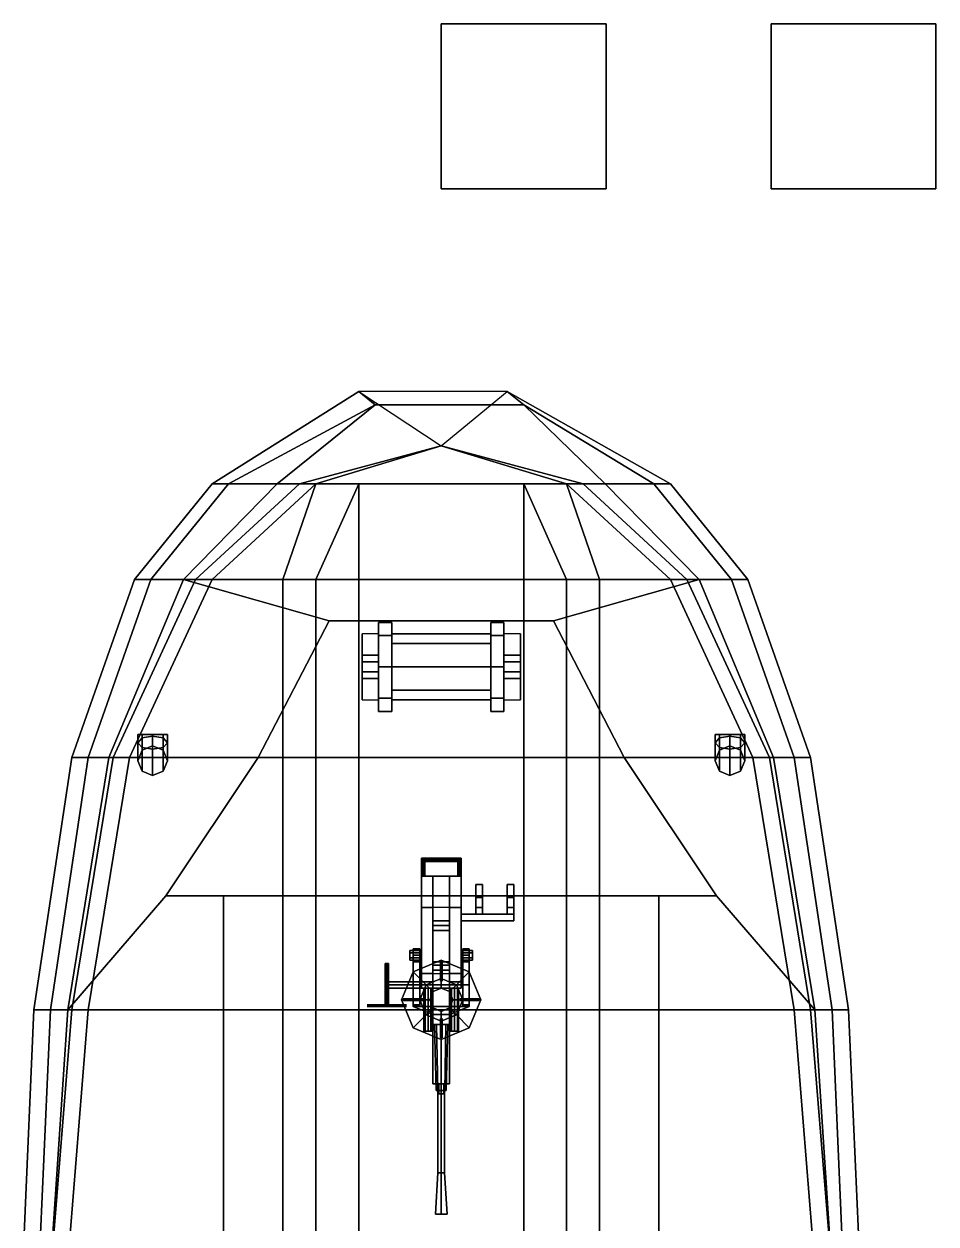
# Model space of a CAD drawing. Header units: millimetres. Extents: x -2.6 to 3, y -9.7 to 12.
# Drawn here: x -2.53 to 3, y 4.72 to 12 of the extents above; entities that cross this region are included whole.
import ezdxf

# ---------------------------------------------------------------- set-up
doc = ezdxf.new("R2010")
doc.units = ezdxf.units.MM
for name, color, linetype in [('barrel', 1, 'Continuous'), ('sides', 3, 'Continuous'), ('sleeve', 5, 'Continuous'), ('turret', 2, 'Continuous')]:
    doc.layers.add(name, color=color, linetype=linetype)

msp = doc.modelspace()

# ---------------------------------------------------------------- linework, layer by layer
for points in [[(1, 12, -1.86), (1, 12, -2.86), (0, 12, -2.86), (0, 12, -1.86)], [(1, 12, -2.86), (1, 11, -2.86), (0, 11, -2.86), (0, 12, -2.86)], [(0, 12, -2.86), (0, 11, -2.86), (0, 11, -1.86), (0, 12, -1.86)], [(0, 12, -1.86), (0, 11, -1.86), (1, 11, -1.86), (1, 12, -1.86)], [(1, 11, -1.86), (1, 11, -2.86), (1, 12, -2.86), (1, 12, -1.86)], [(3, 12, -2.86), (3, 11, -2.86), (2, 11, -2.86), (2, 12, -2.86)], [(2, 12, -2.86), (2, 11, -2.86), (3, 11, -2.86), (3, 12, -2.86)], [(0, 11, -1.86), (0, 11, -2.86), (1, 11, -2.86), (1, 11, -1.86)], [(0, 9.44, 0.67), (-0.76, 9.21), (-0.76, 9.21), (-0.86, 9.21, 0.66)], [(0, 9.44, 0.67), (0.76, 9.21), (-0.76, 9.21), (0, 9.44, 0.67)], [(0.76, 9.21), (0.76, 9.21), (0, 9.44, 0.67), (0.86, 9.21, 0.66)], [(-0.76, 9.21), (-1.39, 8.63), (-1.49, 8.63, 0.63), (-0.86, 9.21, 0.66)], [(-0.96, 8.63, -0.29), (-1.39, 8.63), (-0.76, 9.21)], [(-0.96, 8.63, -0.29), (-0.76, 9.21), (-0.5, 9.21), (-0.76, 8.63, -0.29)], [(-0.5, 9.21), (-0.5, 8.63), (-0.76, 8.63, -0.29), (-0.5, 9.21)], [(-0.5, 9.21), (0.5, 9.21), (0.5, 8.63), (-0.5, 8.63)], [(0.76, 8.63, -0.29), (0.5, 8.63), (0.5, 9.21)], [(0.76, 8.63, -0.29), (0.5, 9.21), (0.76, 9.21), (0.96, 8.63, -0.29)], [(1.49, 8.63, 0.63), (1.39, 8.63), (0.76, 9.21), (0.86, 9.21, 0.66)], [(0.76, 9.21), (1.39, 8.63), (0.96, 8.63, -0.29), (0.76, 9.21)], [(-1.49, 8.63, 0.63), (-1.39, 8.63), (-1.89, 7.55), (-1.99, 7.55, 0.59)], [(-1.89, 7.55), (-1.39, 8.63), (-0.96, 8.63, -0.29), (-0.96, 7.55, -0.59)], [(-0.96, 7.55, -0.59), (-0.96, 8.63, -0.29), (-0.76, 8.63, -0.29), (-0.76, 7.55, -0.59)], [(-0.76, 8.63, -0.29), (-0.5, 8.63), (-0.5, 7.55), (-0.76, 7.55, -0.59)], [(-0.5, 8.63), (0.5, 8.63), (0.5, 7.55), (-0.5, 7.55)], [(0.5, 7.55), (0.5, 8.63), (0.76, 8.63, -0.29), (0.76, 7.55, -0.59)], [(0.76, 7.55, -0.59), (0.76, 8.63, -0.29), (0.96, 8.63, -0.29), (0.96, 7.55, -0.59)], [(0.96, 8.63, -0.29), (1.39, 8.63), (1.89, 7.55), (0.96, 7.55, -0.59)], [(1.89, 7.55), (1.39, 8.63), (1.49, 8.63, 0.63), (1.99, 7.55, 0.59)], [(1.11, 7.55, 0.59), (0.68, 8.38, 0.62), (-0.68, 8.38, 0.62), (-1.11, 7.55, 0.59)], [(-0.38, 8.17, 1.54), (-0.38, 8.3, 0.6), (-0.48, 8.3, 0.6), (-0.48, 8.17, 1.54)], [(-0.48, 8.3, 0.6), (-0.48, 7.9, 0.6), (-0.48, 8.03, 1.54), (-0.48, 8.17, 1.54)], [(-0.3, 8.2909, 1.7309), (-0.3, 8.37, 1.54), (-0.38, 8.37, 1.54), (-0.38, 8.2909, 1.7309)], [(-0.3, 8.37, 1.54), (-0.3, 8.2909, 1.3491), (-0.38, 8.2909, 1.3491), (-0.38, 8.37, 1.54)], [(-0.38, 8.1, 1.81), (-0.38, 8.2909, 1.7309), (-0.38, 8.37, 1.54), (-0.38, 7.9091, 1.7309)], [(-0.38, 7.9091, 1.7309), (-0.38, 8.37, 1.54), (-0.38, 8.2909, 1.3491), (-0.38, 7.83, 1.54)], [(-0.38, 8.03, 1.54), (-0.38, 7.9, 0.6), (-0.38, 8.3, 0.6), (-0.38, 8.17, 1.54)], [(-0.3, 8.2414, 1.6814), (-0.3, 8.3, 1.54), (-0.3, 8.37, 1.54), (-0.3, 8.2909, 1.7309)], [(-0.3, 8.3, 1.54), (-0.3, 8.2414, 1.3986), (-0.3, 8.2909, 1.3491), (-0.3, 8.37, 1.54)], [(0.3, 8.2414, 1.6814), (0.3, 8.3, 1.54), (-0.3, 8.3, 1.54), (-0.3, 8.2414, 1.6814)], [(0.3, 8.3, 1.54), (0.3, 8.2414, 1.3986), (-0.3, 8.2414, 1.3986), (-0.3, 8.3, 1.54)], [(0.38, 8.2909, 1.7309), (0.38, 8.37, 1.54), (0.3, 8.37, 1.54), (0.3, 8.2909, 1.7309)], [(0.38, 8.37, 1.54), (0.38, 8.2909, 1.3491), (0.3, 8.2909, 1.3491), (0.3, 8.37, 1.54)], [(0.3, 8.2414, 1.3986), (0.3, 8.3, 1.54), (0.3, 8.37, 1.54), (0.3, 8.2909, 1.3491)], [(0.3, 8.3, 1.54), (0.3, 8.2414, 1.6814), (0.3, 8.2909, 1.7309), (0.3, 8.37, 1.54)], [(0.38, 7.9091, 1.3491), (0.38, 8.37, 1.54), (0.38, 8.2909, 1.7309), (0.38, 7.83, 1.54)], [(0.38, 8.1, 1.27), (0.38, 8.2909, 1.3491), (0.38, 8.37, 1.54), (0.38, 7.9091, 1.3491)], [(0.38, 8.3, 0.6), (0.38, 7.9, 0.6), (0.38, 8.03, 1.54), (0.38, 8.17, 1.54)], [(0.48, 8.17, 1.54), (0.48, 8.3, 0.6), (0.38, 8.3, 0.6), (0.38, 8.17, 1.54)], [(0.48, 8.03, 1.54), (0.48, 7.9, 0.6), (0.48, 8.3, 0.6), (0.48, 8.17, 1.54)], [(-0.3, 8.1, 1.81), (-0.3, 8.2909, 1.7309), (-0.38, 8.2909, 1.7309), (-0.38, 8.1, 1.81)], [(-0.3, 8.2909, 1.3491), (-0.3, 8.1, 1.27), (-0.38, 8.1, 1.27), (-0.38, 8.2909, 1.3491)], [(-0.38, 7.83, 1.54), (-0.38, 8.2909, 1.3491), (-0.38, 8.1, 1.27), (-0.38, 7.9091, 1.3491)], [(-0.3, 8.1, 1.74), (-0.3, 8.2414, 1.6814), (-0.3, 8.2909, 1.7309), (-0.3, 8.1, 1.81)], [(-0.3, 8.2414, 1.3986), (-0.3, 8.1, 1.34), (-0.3, 8.1, 1.27), (-0.3, 8.2909, 1.3491)], [(0.3, 8.1, 1.74), (0.3, 8.2414, 1.6814), (-0.3, 8.2414, 1.6814), (-0.3, 8.1, 1.74)], [(0.3, 8.2414, 1.3986), (0.3, 8.1, 1.34), (-0.3, 8.1, 1.34), (-0.3, 8.2414, 1.3986)], [(0.38, 8.1, 1.81), (0.38, 8.2909, 1.7309), (0.3, 8.2909, 1.7309), (0.3, 8.1, 1.81)], [(0.38, 8.2909, 1.3491), (0.38, 8.1, 1.27), (0.3, 8.1, 1.27), (0.3, 8.2909, 1.3491)], [(0.3, 8.1, 1.34), (0.3, 8.2414, 1.3986), (0.3, 8.2909, 1.3491), (0.3, 8.1, 1.27)], [(0.3, 8.2414, 1.6814), (0.3, 8.1, 1.74), (0.3, 8.1, 1.81), (0.3, 8.2909, 1.7309)], [(0.38, 7.83, 1.54), (0.38, 8.2909, 1.7309), (0.38, 8.1, 1.81), (0.38, 7.9091, 1.7309)], [(-0.48, 8.17, 1.54), (-0.48, 8.13, 1.64), (-0.38, 8.13, 1.64), (-0.38, 8.17, 1.54)], [(-0.48, 8.07, 1.64), (-0.48, 8.13, 1.64), (-0.48, 8.17, 1.54), (-0.48, 8.03, 1.54)], [(0.38, 8.17, 1.54), (0.38, 8.13, 1.64), (0.48, 8.13, 1.64), (0.48, 8.17, 1.54)], [(0.48, 8.17, 1.54), (0.48, 8.13, 1.64), (0.48, 8.07, 1.64), (0.48, 8.03, 1.54)], [(-0.38, 8.07, 1.64), (-0.38, 8.13, 1.64), (-0.48, 8.13, 1.64), (-0.48, 8.07, 1.64)], [(-0.3, 7.9091, 1.7309), (-0.3, 8.1, 1.81), (-0.38, 8.1, 1.81), (-0.38, 7.9091, 1.7309)], [(-0.3, 8.1, 1.27), (-0.3, 7.9091, 1.3491), (-0.38, 7.9091, 1.3491), (-0.38, 8.1, 1.27)], [(0.3, 7.9586, 1.6814), (0.3, 8.1, 1.74), (-0.3, 8.1, 1.74), (-0.3, 7.9586, 1.6814)], [(0.3, 8.1, 1.34), (0.3, 7.9586, 1.3986), (-0.3, 7.9586, 1.3986), (-0.3, 8.1, 1.34)], [(-0.3, 8.1, 1.34), (-0.3, 7.9586, 1.3986), (-0.3, 7.9091, 1.3491), (-0.3, 8.1, 1.27)], [(-0.3, 7.9586, 1.6814), (-0.3, 8.1, 1.74), (-0.3, 8.1, 1.81), (-0.3, 7.9091, 1.7309)], [(0.38, 7.9091, 1.7309), (0.38, 8.1, 1.81), (0.3, 8.1, 1.81), (0.3, 7.9091, 1.7309)], [(0.38, 8.1, 1.27), (0.38, 7.9091, 1.3491), (0.3, 7.9091, 1.3491), (0.3, 8.1, 1.27)], [(0.3, 7.9586, 1.3986), (0.3, 8.1, 1.34), (0.3, 8.1, 1.27), (0.3, 7.9091, 1.3491)], [(0.3, 8.1, 1.74), (0.3, 7.9586, 1.6814), (0.3, 7.9091, 1.7309), (0.3, 8.1, 1.81)], [(0.48, 8.07, 1.64), (0.48, 8.13, 1.64), (0.38, 8.13, 1.64), (0.38, 8.07, 1.64)], [(-0.38, 8.03, 1.54), (-0.38, 8.07, 1.64), (-0.48, 8.07, 1.64), (-0.48, 8.03, 1.54)], [(-0.48, 8.03, 1.54), (-0.48, 7.9, 0.6), (-0.38, 7.9, 0.6), (-0.38, 8.03, 1.54)], [(0.48, 8.03, 1.54), (0.48, 8.07, 1.64), (0.38, 8.07, 1.64), (0.38, 8.03, 1.54)], [(0.38, 8.03, 1.54), (0.38, 7.9, 0.6), (0.48, 7.9, 0.6), (0.48, 8.03, 1.54)], [(0.3, 7.9, 1.54), (0.3, 7.9586, 1.6814), (-0.3, 7.9586, 1.6814), (-0.3, 7.9, 1.54)], [(0.3, 7.9586, 1.3986), (0.3, 7.9, 1.54), (-0.3, 7.9, 1.54), (-0.3, 7.9586, 1.3986)], [(-0.3, 7.9586, 1.3986), (-0.3, 7.9, 1.54), (-0.3, 7.83, 1.54), (-0.3, 7.9091, 1.3491)], [(-0.3, 7.9, 1.54), (-0.3, 7.9586, 1.6814), (-0.3, 7.9091, 1.7309), (-0.3, 7.83, 1.54)], [(0.3, 7.9, 1.54), (0.3, 7.9586, 1.3986), (0.3, 7.9091, 1.3491), (0.3, 7.83, 1.54)], [(0.3, 7.9586, 1.6814), (0.3, 7.9, 1.54), (0.3, 7.83, 1.54), (0.3, 7.9091, 1.7309)], [(-0.3, 7.83, 1.54), (-0.3, 7.9091, 1.7309), (-0.38, 7.9091, 1.7309), (-0.38, 7.83, 1.54)], [(-0.3, 7.9091, 1.3491), (-0.3, 7.83, 1.54), (-0.38, 7.83, 1.54), (-0.38, 7.9091, 1.3491)], [(0.38, 7.83, 1.54), (0.38, 7.9091, 1.7309), (0.3, 7.9091, 1.7309), (0.3, 7.83, 1.54)], [(0.38, 7.9091, 1.3491), (0.38, 7.83, 1.54), (0.3, 7.83, 1.54), (0.3, 7.9091, 1.3491)], [(-1.8136, 7.67, 1.85), (-1.84, 7.64, 1.93), (-1.84, 7.69, 1.93), (-1.8136, 7.69, 1.85)], [(-1.84, 7.64, 1.93), (-1.8136, 7.61, 2), (-1.8136, 7.69, 2), (-1.84, 7.69, 1.93)], [(-1.84, 7.69, 1.93), (-1.6864, 7.69, 2), (-1.66, 7.69, 1.93), (-1.8136, 7.69, 1.85)], [(-1.8136, 7.69, 2), (-1.75, 7.69, 2.04), (-1.6864, 7.69, 2), (-1.84, 7.69, 1.93)], [(-1.8136, 7.5936, 1.78), (-1.84, 7.53, 1.84), (-1.84, 7.64, 1.93), (-1.8136, 7.67, 1.85)], [(-1.75, 7.68, 1.82), (-1.8136, 7.67, 1.85), (-1.8136, 7.69, 1.85), (-1.75, 7.69, 1.82)], [(-1.8136, 7.61, 2), (-1.75, 7.6, 2.04), (-1.75, 7.69, 2.04), (-1.8136, 7.69, 2)], [(-1.8136, 7.69, 1.85), (-1.66, 7.69, 1.93), (-1.6864, 7.69, 1.85), (-1.75, 7.69, 1.82)], [(-1.75, 7.62, 1.75), (-1.8136, 7.5936, 1.78), (-1.8136, 7.67, 1.85), (-1.75, 7.68, 1.82)], [(-1.6864, 7.67, 1.85), (-1.75, 7.68, 1.82), (-1.75, 7.69, 1.82), (-1.6864, 7.69, 1.85)], [(-1.75, 7.6, 2.04), (-1.6864, 7.61, 2), (-1.6864, 7.69, 2), (-1.75, 7.69, 2.04)], [(-1.6864, 7.5936, 1.78), (-1.75, 7.62, 1.75), (-1.75, 7.68, 1.82), (-1.6864, 7.67, 1.85)], [(-1.66, 7.64, 1.93), (-1.6864, 7.67, 1.85), (-1.6864, 7.69, 1.85), (-1.66, 7.69, 1.93)], [(-1.6864, 7.61, 2), (-1.66, 7.64, 1.93), (-1.66, 7.69, 1.93), (-1.6864, 7.69, 2)], [(-1.66, 7.53, 1.84), (-1.6864, 7.5936, 1.78), (-1.6864, 7.67, 1.85), (-1.66, 7.64, 1.93)], [(1.66, 7.64, 1.93), (1.6864, 7.61, 2), (1.6864, 7.69, 2), (1.66, 7.69, 1.93)], [(1.6864, 7.67, 1.85), (1.66, 7.64, 1.93), (1.66, 7.69, 1.93), (1.6864, 7.69, 1.85)], [(1.6864, 7.69, 2), (1.75, 7.69, 2.04), (1.8136, 7.69, 2), (1.66, 7.69, 1.93)], [(1.66, 7.69, 1.93), (1.8136, 7.69, 2), (1.84, 7.69, 1.93), (1.6864, 7.69, 1.85)], [(1.6864, 7.5936, 1.78), (1.66, 7.53, 1.84), (1.66, 7.64, 1.93), (1.6864, 7.67, 1.85)], [(1.75, 7.68, 1.82), (1.6864, 7.67, 1.85), (1.6864, 7.69, 1.85), (1.75, 7.69, 1.82)], [(1.6864, 7.61, 2), (1.75, 7.6, 2.04), (1.75, 7.69, 2.04), (1.6864, 7.69, 2)], [(1.6864, 7.69, 1.85), (1.84, 7.69, 1.93), (1.8136, 7.69, 1.85), (1.75, 7.69, 1.82)], [(1.75, 7.62, 1.75), (1.6864, 7.5936, 1.78), (1.6864, 7.67, 1.85), (1.75, 7.68, 1.82)], [(1.8136, 7.67, 1.85), (1.75, 7.68, 1.82), (1.75, 7.69, 1.82), (1.8136, 7.69, 1.85)], [(1.75, 7.6, 2.04), (1.8136, 7.61, 2), (1.8136, 7.69, 2), (1.75, 7.69, 2.04)], [(1.8136, 7.5936, 1.78), (1.75, 7.62, 1.75), (1.75, 7.68, 1.82), (1.8136, 7.67, 1.85)], [(1.8136, 7.61, 2), (1.84, 7.64, 1.93), (1.84, 7.69, 1.93), (1.8136, 7.69, 2)], [(1.84, 7.64, 1.93), (1.8136, 7.67, 1.85), (1.8136, 7.69, 1.85), (1.84, 7.69, 1.93)], [(1.84, 7.53, 1.84), (1.8136, 7.5936, 1.78), (1.8136, 7.67, 1.85), (1.84, 7.64, 1.93)], [(-1.84, 7.53, 1.84), (-1.8136, 7.4664, 1.9), (-1.8136, 7.61, 2), (-1.84, 7.64, 1.93)], [(-1.8136, 7.5936, 1), (-1.84, 7.53, 1), (-1.84, 7.53, 1.84), (-1.8136, 7.5936, 1.78)], [(-1.75, 7.62, 1), (-1.8136, 7.5936, 1), (-1.8136, 7.5936, 1.78), (-1.75, 7.62, 1.75)], [(-1.8136, 7.4664, 1.9), (-1.75, 7.44, 1.92), (-1.75, 7.6, 2.04), (-1.8136, 7.61, 2)], [(-1.6864, 7.5936, 1), (-1.75, 7.62, 1), (-1.75, 7.62, 1.75), (-1.6864, 7.5936, 1.78)], [(-1.75, 7.44, 1.92), (-1.6864, 7.4664, 1.9), (-1.6864, 7.61, 2), (-1.75, 7.6, 2.04)], [(-1.6864, 7.4664, 1.9), (-1.66, 7.53, 1.84), (-1.66, 7.64, 1.93), (-1.6864, 7.61, 2)], [(-1.66, 7.53, 1), (-1.6864, 7.5936, 1), (-1.6864, 7.5936, 1.78), (-1.66, 7.53, 1.84)], [(1.66, 7.53, 1.84), (1.6864, 7.4664, 1.9), (1.6864, 7.61, 2), (1.66, 7.64, 1.93)], [(1.6864, 7.5936, 1), (1.66, 7.53, 1), (1.66, 7.53, 1.84), (1.6864, 7.5936, 1.78)], [(1.75, 7.62, 1), (1.6864, 7.5936, 1), (1.6864, 7.5936, 1.78), (1.75, 7.62, 1.75)], [(1.6864, 7.4664, 1.9), (1.75, 7.44, 1.92), (1.75, 7.6, 2.04), (1.6864, 7.61, 2)], [(1.8136, 7.5936, 1), (1.75, 7.62, 1), (1.75, 7.62, 1.75), (1.8136, 7.5936, 1.78)], [(1.75, 7.44, 1.92), (1.8136, 7.4664, 1.9), (1.8136, 7.61, 2), (1.75, 7.6, 2.04)], [(1.8136, 7.4664, 1.9), (1.84, 7.53, 1.84), (1.84, 7.64, 1.93), (1.8136, 7.61, 2)], [(1.84, 7.53, 1), (1.8136, 7.5936, 1), (1.8136, 7.5936, 1.78), (1.84, 7.53, 1.84)], [(-1.89, 7.55), (-2.14, 6.02), (-2.24, 6.02, 0.55), (-1.99, 7.55, 0.59)], [(-0.96, 6.02, -0.68), (-2.14, 6.02), (-1.89, 7.55), (-0.96, 7.55, -0.59)], [(-1.84, 7.53, 1), (-1.8136, 7.4664, 1), (-1.8136, 7.4664, 1.9), (-1.84, 7.53, 1.84)], [(-1.6864, 7.4664, 1), (-1.66, 7.53, 1), (-1.66, 7.53, 1.84), (-1.6864, 7.4664, 1.9)], [(1.67, 6.71, 0.55), (1.11, 7.55, 0.59), (-1.11, 7.55, 0.59), (-1.67, 6.71, 0.55)], [(-0.76, 7.55, -0.59), (-0.76, 6.02, -0.68), (-0.96, 6.02, -0.68), (-0.96, 7.55, -0.59)], [(-0.5, 7.55), (-0.5, 6.02), (-0.76, 6.02, -0.68), (-0.76, 7.55, -0.59)], [(-0.5, 7.55), (0.5, 7.55), (0.5, 6.02), (-0.5, 6.02)], [(0.76, 6.02, -0.68), (0.5, 6.02), (0.5, 7.55), (0.76, 7.55, -0.59)], [(0.96, 7.55, -0.59), (0.96, 6.02, -0.68), (0.76, 6.02, -0.68), (0.76, 7.55, -0.59)], [(1.89, 7.55), (2.14, 6.02), (0.96, 6.02, -0.68), (0.96, 7.55, -0.59)], [(1.66, 7.53, 1), (1.6864, 7.4664, 1), (1.6864, 7.4664, 1.9), (1.66, 7.53, 1.84)], [(1.8136, 7.4664, 1), (1.84, 7.53, 1), (1.84, 7.53, 1.84), (1.8136, 7.4664, 1.9)], [(2.24, 6.02, 0.55), (2.14, 6.02), (1.89, 7.55), (1.99, 7.55, 0.59)], [(-1.8136, 7.4664, 1), (-1.75, 7.44, 1), (-1.75, 7.44, 1.92), (-1.8136, 7.4664, 1.9)], [(-1.75, 7.44, 1), (-1.6864, 7.4664, 1), (-1.6864, 7.4664, 1.9), (-1.75, 7.44, 1.92)], [(1.6864, 7.4664, 1), (1.75, 7.44, 1), (1.75, 7.44, 1.92), (1.6864, 7.4664, 1.9)], [(1.75, 7.44, 1), (1.8136, 7.4664, 1), (1.8136, 7.4664, 1.9), (1.75, 7.44, 1.92)], [(1.32, 6.02, 0.55), (1.32, 6.71, 0.55), (-1.32, 6.71, 0.55), (-1.32, 6.02, 0.55)], [(0, 6.32, 0.56), (-0.1697, 6.2497, 0.56), (-0.0919, 6.1719, 0.56), (0, 6.21, 0.56)], [(0, 6.32, 0.54), (-0.1697, 6.2497, 0.54), (-0.1697, 6.2497, 0.56), (0, 6.32, 0.56)], [(-0.005, 6.1924, 0.6776), (-0.005, 6.31, 0.56), (-0.005, 6.21, 0.56), (-0.005, 6.1924, 0.6776)], [(0.1697, 6.2497, 0.56), (0, 6.32, 0.56), (0, 6.21, 0.56), (0.0919, 6.1719, 0.56)], [(0.1697, 6.2497, 0.54), (0, 6.32, 0.54), (0, 6.32, 0.56), (0.1697, 6.2497, 0.56)], [(0.005, 6.1924, 0.6776), (0.005, 6.31, 0.56), (0.005, 6.21, 0.56), (0.005, 6.1924, 0.6776)], [(-0.1697, 6.2497, 0.56), (-0.24, 6.08, 0.56), (-0.13, 6.08, 0.56), (-0.0919, 6.1719, 0.56)], [(-0.1697, 6.2497, 0.54), (-0.24, 6.08, 0.54), (-0.24, 6.08, 0.56), (-0.1697, 6.2497, 0.56)], [(0, 6.21, 0.56), (-0.0919, 6.1719, 0.56), (-0.0495, 6.1295, 0.96), (0, 6.15, 0.96)], [(0.0919, 6.1719, 0.56), (0, 6.21, 0.56), (0, 6.15, 0.96), (0.0495, 6.1295, 0.96)], [(0.24, 6.08, 0.56), (0.1697, 6.2497, 0.56), (0.0919, 6.1719, 0.56), (0.13, 6.08, 0.56)], [(0.24, 6.08, 0.54), (0.1697, 6.2497, 0.54), (0.1697, 6.2497, 0.56), (0.24, 6.08, 0.56)], [(-0.0919, 6.1719, 0.56), (-0.13, 6.08, 0.56), (-0.07, 6.08, 0.96), (-0.0495, 6.1295, 0.96)], [(-0.0495, 6.1295, 0.96), (-0.07, 6.08, 0.96), (-0.07, 6.08, 1.06), (-0.0495, 6.1295, 1.06)], [(0, 6.15, 0.96), (-0.0495, 6.1295, 0.96), (-0.0495, 6.1295, 1.06), (0, 6.15, 1.06)], [(0.0495, 6.1295, 0.96), (0, 6.15, 0.96), (0, 6.15, 1.06), (0.0495, 6.1295, 1.06)], [(0.13, 6.08, 0.56), (0.0919, 6.1719, 0.56), (0.0495, 6.1295, 0.96), (0.07, 6.08, 0.96)], [(0.07, 6.08, 0.96), (0.0495, 6.1295, 0.96), (0.0495, 6.1295, 1.06), (0.07, 6.08, 1.06)], [(-0.24, 6.08, 0.56), (-0.1697, 5.9103, 0.56), (-0.0919, 5.9881, 0.56), (-0.13, 6.08, 0.56)], [(-0.24, 6.08, 0.54), (-0.1697, 5.9103, 0.54), (-0.1697, 5.9103, 0.56), (-0.24, 6.08, 0.56)], [(-0.1124, 6.085, 0.6776), (-0.23, 6.085, 0.56), (-0.13, 6.085, 0.56), (-0.1124, 6.085, 0.6776)], [(-0.1124, 6.075, 0.6776), (-0.23, 6.075, 0.56), (-0.13, 6.075, 0.56), (-0.1124, 6.075, 0.6776)], [(-0.13, 6.08, 0.56), (-0.0919, 5.9881, 0.56), (-0.0495, 6.0305, 0.96), (-0.07, 6.08, 0.96)], [(-0.07, 6.08, 0.96), (-0.0495, 6.0305, 0.96), (-0.0495, 6.0305, 1.06), (-0.07, 6.08, 1.06)], [(0.0919, 5.9881, 0.56), (0.13, 6.08, 0.56), (0.07, 6.08, 0.96), (0.0495, 6.0305, 0.96)], [(0.0495, 6.0305, 0.96), (0.07, 6.08, 0.96), (0.07, 6.08, 1.06), (0.0495, 6.0305, 1.06)], [(0.1697, 5.9103, 0.56), (0.24, 6.08, 0.56), (0.13, 6.08, 0.56), (0.0919, 5.9881, 0.56)], [(0.1124, 6.085, 0.6776), (0.23, 6.085, 0.56), (0.13, 6.085, 0.56), (0.1124, 6.085, 0.6776)], [(0.1124, 6.075, 0.6776), (0.23, 6.075, 0.56), (0.13, 6.075, 0.56), (0.1124, 6.075, 0.6776)], [(0.1697, 5.9103, 0.54), (0.24, 6.08, 0.54), (0.24, 6.08, 0.56), (0.1697, 5.9103, 0.56)], [(-2.24, 6.02, 0.55), (-2.14, 6.02), (-2.25, 4.66), (-2.35, 4.66, 0.51)], [(-2.25, 4.66), (-2.14, 6.02), (-0.96, 6.02, -0.68), (-0.96, 4.66, -0.7)], [(1.32, 4.66, 0.51), (1.32, 6.02, 0.55), (-1.32, 6.02, 0.55), (-1.32, 4.66, 0.51)], [(-0.96, 4.66, -0.7), (-0.96, 6.02, -0.68), (-0.76, 6.02, -0.68), (-0.76, 4.66, -0.7)], [(-0.76, 6.02, -0.68), (-0.5, 6.02), (-0.5, 4.66), (-0.76, 4.66, -0.7)], [(-0.5, 6.02), (0.5, 6.02), (0.5, 4.66), (-0.5, 4.66)], [(-0.1697, 5.9103, 0.56), (0, 5.84, 0.56), (0, 5.95, 0.56), (-0.0919, 5.9881, 0.56)], [(-0.0919, 5.9881, 0.56), (0, 5.95, 0.56), (0, 6.01, 0.96), (-0.0495, 6.0305, 0.96)], [(-0.0495, 6.0305, 0.96), (0, 6.01, 0.96), (0, 6.01, 1.06), (-0.0495, 6.0305, 1.06)], [(0, 5.95, 0.56), (0.0919, 5.9881, 0.56), (0.0495, 6.0305, 0.96), (0, 6.01, 0.96)], [(0, 6.01, 0.96), (0.0495, 6.0305, 0.96), (0.0495, 6.0305, 1.06), (0, 6.01, 1.06)], [(0, 5.84, 0.56), (0.1697, 5.9103, 0.56), (0.0919, 5.9881, 0.56), (0, 5.95, 0.56)], [(0.5, 4.66), (0.5, 6.02), (0.76, 6.02, -0.68), (0.76, 4.66, -0.7)], [(0.76, 4.66, -0.7), (0.76, 6.02, -0.68), (0.96, 6.02, -0.68), (0.96, 4.66, -0.7)], [(0.96, 6.02, -0.68), (2.14, 6.02), (2.25, 4.66), (0.96, 4.66, -0.7)], [(2.25, 4.66), (2.14, 6.02), (2.24, 6.02, 0.55), (2.35, 4.66, 0.51)], [(-0.1697, 5.9103, 0.54), (0, 5.84, 0.54), (0, 5.84, 0.56), (-0.1697, 5.9103, 0.56)], [(-0.005, 5.9676, 0.6776), (-0.005, 5.85, 0.56), (-0.005, 5.95, 0.56), (-0.005, 5.9676, 0.6776)], [(0, 5.84, 0.54), (0.1697, 5.9103, 0.54), (0.1697, 5.9103, 0.56), (0, 5.84, 0.56)], [(0.005, 5.9676, 0.6776), (0.005, 5.85, 0.56), (0.005, 5.95, 0.56), (0.005, 5.9676, 0.6776)]]:
    msp.add_3dface(points)
at = {"layer": 'barrel'}
for points in [[(-0.02, 5.53, 1.52), (0, 5.53, 1.5), (0, 5.03, 1.5), (-0.02, 5.03, 1.52)], [(0, 5.53, 1.54), (-0.02, 5.53, 1.52), (-0.02, 5.03, 1.52), (0, 5.03, 1.54)], [(0, 5.53, 1.5), (0.02, 5.53, 1.52), (0.02, 5.03, 1.52), (0, 5.03, 1.5)], [(0.02, 5.53, 1.52), (0, 5.53, 1.54), (0, 5.03, 1.54), (0.02, 5.03, 1.52)], [(-0.02, 5.03, 1.52), (0, 5.03, 1.5), (0, 4.78, 1.485), (-0.035, 4.78, 1.52)], [(0, 5.03, 1.54), (-0.02, 5.03, 1.52), (-0.035, 4.78, 1.52), (0, 4.78, 1.555)], [(0, 5.03, 1.5), (0.02, 5.03, 1.52), (0.035, 4.78, 1.52), (0, 4.78, 1.485)], [(0.02, 5.03, 1.52), (0, 5.03, 1.54), (0, 4.78, 1.555), (0.035, 4.78, 1.52)], [(0, 4.78, 1.555), (-0.035, 4.78, 1.52), (0, 4.78, 1.485), (0.035, 4.78, 1.52)]]:
    msp.add_3dface(points, dxfattribs=at)
at = {"layer": 'sides'}
for points in [[(-0.5, 9.77, 1.45), (0, 9.44, 0.67), (-0.86, 9.21, 0.66), (-1.39, 9.21, 1.43)], [(-1.29, 9.21, 1.43), (-0.4, 9.69, 1.45), (-0.5, 9.77, 1.45), (-1.39, 9.21, 1.43)], [(-0.4, 9.69, 1.45), (0.5, 9.69, 1.45), (0.4, 9.77, 1.45), (-0.5, 9.77, 1.45)], [(1.39, 9.21, 1.43), (0.86, 9.21, 0.66), (0, 9.44, 0.67), (0.4, 9.77, 1.45)], [(0.5, 9.69, 1.45), (1.29, 9.21, 1.43), (1.39, 9.21, 1.43), (0.4, 9.77, 1.45)], [(-0.994, 9.21, 1), (-0.994, 9.21, 1), (-0.4, 9.69, 1.45), (-1.29, 9.21, 1.43)], [(-0.994, 9.21, 1), (0.994, 9.21, 1), (0.5, 9.69, 1.45), (-0.4, 9.69, 1.45)], [(0.994, 9.21, 1), (0.994, 9.21, 1), (1.29, 9.21, 1.43), (0.5, 9.69, 1.45)], [(-1.39, 9.21, 1.43), (-0.86, 9.21, 0.66), (-1.49, 8.63, 0.63), (-1.86, 8.63, 1.42)], [(-1.76, 8.63, 1.42), (-1.29, 9.21, 1.43), (-1.39, 9.21, 1.43), (-1.86, 8.63, 1.42)], [(-1.5633, 8.63, 1), (-0.994, 9.21, 1), (-1.29, 9.21, 1.43), (-1.76, 8.63, 1.42)], [(1.5633, 8.63, 1), (0.994, 9.21, 1), (-0.994, 9.21, 1), (-1.5633, 8.63, 1)], [(1.86, 8.63, 1.42), (1.49, 8.63, 0.63), (0.86, 9.21, 0.66), (1.39, 9.21, 1.43)], [(0.994, 9.21, 1), (1.5633, 8.63, 1), (1.76, 8.63, 1.42), (1.29, 9.21, 1.43)], [(1.29, 9.21, 1.43), (1.76, 8.63, 1.42), (1.86, 8.63, 1.42), (1.39, 9.21, 1.43)], [(-1.86, 8.63, 1.42), (-1.49, 8.63, 0.63), (-1.99, 7.55, 0.59), (-2.24, 7.55, 1.41)], [(-2.14, 7.55, 1.41), (-1.76, 8.63, 1.42), (-1.86, 8.63, 1.42), (-2.24, 7.55, 1.41)], [(-2.015, 7.55, 1), (-1.5633, 8.63, 1), (-1.76, 8.63, 1.42), (-2.14, 7.55, 1.41)], [(-1.11, 7.55, 1), (-0.68, 8.38, 1), (-1.5633, 8.63, 1), (-2.015, 7.55, 1)], [(0.68, 8.38, 1), (1.5633, 8.63, 1), (-1.5633, 8.63, 1), (-0.68, 8.38, 1)], [(2.015, 7.55, 1), (1.5633, 8.63, 1), (0.68, 8.38, 1), (1.11, 7.55, 1)], [(2.24, 7.55, 1.41), (1.99, 7.55, 0.59), (1.49, 8.63, 0.63), (1.86, 8.63, 1.42)], [(1.5633, 8.63, 1), (2.015, 7.55, 1), (2.14, 7.55, 1.41), (1.76, 8.63, 1.42)], [(1.76, 8.63, 1.42), (2.14, 7.55, 1.41), (2.24, 7.55, 1.41), (1.86, 8.63, 1.42)], [(-1.11, 7.55, 0.59), (-0.68, 8.38, 0.62), (-0.68, 8.38, 1), (-1.11, 7.55, 1)], [(-0.68, 8.38, 0.62), (0.68, 8.38, 0.62), (0.68, 8.38, 1), (-0.68, 8.38, 1)], [(0.68, 8.38, 0.62), (1.11, 7.55, 0.59), (1.11, 7.55, 1), (0.68, 8.38, 1)], [(-2.24, 7.55, 1.41), (-1.99, 7.55, 0.59), (-2.24, 6.02, 0.55), (-2.47, 6.02, 1.38)], [(-2.37, 6.02, 1.38), (-2.14, 7.55, 1.41), (-2.24, 7.55, 1.41), (-2.47, 6.02, 1.38)], [(-2.2647, 6.02, 1), (-2.015, 7.55, 1), (-2.14, 7.55, 1.41), (-2.37, 6.02, 1.38)], [(-2.015, 7.55, 1), (-2.2647, 6.02, 1), (-1.67, 6.71, 1), (-1.11, 7.55, 1)], [(-1.67, 6.71, 0.55), (-1.11, 7.55, 0.59), (-1.11, 7.55, 1), (-1.67, 6.71, 1)], [(1.11, 7.55, 1), (1.67, 6.71, 1), (2.2647, 6.02, 1), (2.015, 7.55, 1)], [(1.11, 7.55, 0.59), (1.67, 6.71, 0.55), (1.67, 6.71, 1), (1.11, 7.55, 1)], [(2.47, 6.02, 1.38), (2.24, 6.02, 0.55), (1.99, 7.55, 0.59), (2.24, 7.55, 1.41)], [(2.015, 7.55, 1), (2.2647, 6.02, 1), (2.37, 6.02, 1.38), (2.14, 7.55, 1.41)], [(2.14, 7.55, 1.41), (2.37, 6.02, 1.38), (2.47, 6.02, 1.38), (2.24, 7.55, 1.41)], [(-1.67, 6.71, 1), (-2.2647, 6.02, 1), (-1.32, 6.02, 1), (-1.32, 6.71, 1)], [(-1.32, 6.71, 0.55), (-1.67, 6.71, 0.55), (-1.67, 6.71, 1), (-1.32, 6.71, 1)], [(-1.32, 6.02, 0.55), (-1.32, 6.71, 0.55), (-1.32, 6.71, 1), (-1.32, 6.02, 1)], [(1.32, 6.71, 1), (1.32, 6.02, 1), (2.2647, 6.02, 1), (1.67, 6.71, 1)], [(1.32, 6.71, 0.55), (1.32, 6.02, 0.55), (1.32, 6.02, 1), (1.32, 6.71, 1)], [(1.67, 6.71, 0.55), (1.32, 6.71, 0.55), (1.32, 6.71, 1), (1.67, 6.71, 1)], [(-2.47, 6.02, 1.38), (-2.24, 6.02, 0.55), (-2.35, 4.66, 0.51), (-2.53, 4.66, 1.35)], [(-2.43, 4.66, 1.35), (-2.37, 6.02, 1.38), (-2.47, 6.02, 1.38), (-2.53, 4.66, 1.35)], [(-2.355, 4.66, 1), (-2.2647, 6.02, 1), (-2.37, 6.02, 1.38), (-2.43, 4.66, 1.35)], [(-1.32, 4.66, 1), (-1.32, 6.02, 1), (-2.2647, 6.02, 1), (-2.355, 4.66, 1)], [(-1.32, 4.66, 0.51), (-1.32, 6.02, 0.55), (-1.32, 6.02, 1), (-1.32, 4.66, 1)], [(2.355, 4.66, 1), (2.2647, 6.02, 1), (1.32, 6.02, 1), (1.32, 4.66, 1)], [(1.32, 4.66, 1), (1.32, 6.02, 1), (1.32, 6.02, 0.55), (1.32, 4.66, 0.51)], [(2.53, 4.66, 1.35), (2.35, 4.66, 0.51), (2.24, 6.02, 0.55), (2.47, 6.02, 1.38)], [(2.2647, 6.02, 1), (2.355, 4.66, 1), (2.43, 4.66, 1.35), (2.37, 6.02, 1.38)], [(2.37, 6.02, 1.38), (2.43, 4.66, 1.35), (2.53, 4.66, 1.35), (2.47, 6.02, 1.38)]]:
    msp.add_3dface(points, dxfattribs=at)
at = {"layer": 'sleeve'}
for points in [[(0.12, 6.94, 1.49), (0.11, 6.93, 1.48), (-0.11, 6.93, 1.48), (-0.12, 6.94, 1.49)], [(0.11, 6.93, 1.5), (0.12, 6.94, 1.49), (-0.12, 6.94, 1.49), (-0.11, 6.93, 1.5)], [(-0.12, 6.94, 1.49), (-0.11, 6.93, 1.48), (-0.11, 6.83, 1.4), (-0.12, 6.83, 1.41)], [(-0.11, 6.93, 1.5), (-0.12, 6.94, 1.49), (-0.12, 6.83, 1.41), (-0.11, 6.83, 1.42)], [(0.11, 6.93, 1.48), (0.1, 6.92, 1.49), (-0.1, 6.92, 1.49), (-0.11, 6.93, 1.48)], [(0.1, 6.92, 1.49), (0.11, 6.93, 1.5), (-0.11, 6.93, 1.5), (-0.1, 6.92, 1.49)], [(-0.11, 6.93, 1.48), (-0.1, 6.92, 1.49), (-0.1, 6.83, 1.41), (-0.11, 6.83, 1.4)], [(-0.1, 6.92, 1.49), (-0.11, 6.93, 1.5), (-0.11, 6.83, 1.42), (-0.1, 6.83, 1.41)], [(0.1, 6.92, 1.49), (0.11, 6.93, 1.48), (0.11, 6.83, 1.4), (0.1, 6.83, 1.41)], [(0.11, 6.93, 1.5), (0.1, 6.92, 1.49), (0.1, 6.83, 1.41), (0.11, 6.83, 1.42)], [(0.11, 6.93, 1.48), (0.12, 6.94, 1.49), (0.12, 6.83, 1.41), (0.11, 6.83, 1.4)], [(0.12, 6.94, 1.49), (0.11, 6.93, 1.5), (0.11, 6.83, 1.42), (0.12, 6.83, 1.41)], [(0.12, 6.83, 1.56), (0.12, 6.83, 1.4), (-0.12, 6.83, 1.4), (-0.12, 6.83, 1.56)], [(-0.12, 6.83, 1.56), (-0.12, 6.64, 1.56), (-0.05, 6.64, 1.56), (-0.05, 6.83, 1.56)], [(-0.12, 6.83, 1.47), (-0.12, 6.64, 1.47), (-0.12, 6.64, 1.56), (-0.12, 6.83, 1.56)], [(0.12, 6.83, 1.4), (0.12, 6.15, 1.4), (-0.12, 6.15, 1.4), (-0.12, 6.83, 1.4)], [(-0.12, 6.83, 1.4), (-0.12, 6.15, 1.4), (-0.12, 6.15, 1.47), (-0.12, 6.83, 1.47)], [(-0.05, 6.83, 1.56), (-0.05, 6.15, 1.56), (0.05, 6.15, 1.56), (0.05, 6.83, 1.56)], [(0.05, 6.83, 1.56), (0.05, 6.64, 1.56), (0.12, 6.64, 1.56), (0.12, 6.83, 1.56)], [(0.12, 6.64, 1.56), (0.12, 6.64, 1.47), (0.12, 6.83, 1.47), (0.12, 6.83, 1.56)], [(0.12, 6.15, 1.47), (0.12, 6.15, 1.4), (0.12, 6.83, 1.4), (0.12, 6.83, 1.47)], [(0.21, 6.78, 1.7), (0.21, 6.7, 1.67), (0.25, 6.7, 1.67), (0.25, 6.78, 1.7)], [(0.25, 6.78, 1.66), (0.25, 6.7, 1.61), (0.21, 6.7, 1.61), (0.21, 6.78, 1.66)], [(0.25, 6.78, 1.7), (0.25, 6.78, 1.66), (0.21, 6.78, 1.66), (0.21, 6.78, 1.7)], [(0.21, 6.78, 1.66), (0.21, 6.7, 1.61), (0.21, 6.7, 1.67), (0.21, 6.78, 1.7)], [(0.25, 6.7, 1.67), (0.25, 6.7, 1.61), (0.25, 6.78, 1.66), (0.25, 6.78, 1.7)], [(0.4, 6.78, 1.7), (0.4, 6.7, 1.67), (0.44, 6.7, 1.67), (0.44, 6.78, 1.7)], [(0.4, 6.78, 1.66), (0.4, 6.7, 1.61), (0.4, 6.7, 1.67), (0.4, 6.78, 1.7)], [(0.44, 6.78, 1.66), (0.44, 6.7, 1.61), (0.4, 6.7, 1.61), (0.4, 6.78, 1.66)], [(0.44, 6.78, 1.7), (0.44, 6.78, 1.66), (0.4, 6.78, 1.66), (0.4, 6.78, 1.7)], [(0.44, 6.7, 1.67), (0.44, 6.7, 1.61), (0.44, 6.78, 1.66), (0.44, 6.78, 1.7)], [(0.21, 6.7, 1.67), (0.21, 6.64, 1.6), (0.25, 6.64, 1.6), (0.25, 6.7, 1.67)], [(0.25, 6.7, 1.61), (0.25, 6.64, 1.53), (0.21, 6.64, 1.53), (0.21, 6.7, 1.61)], [(0.21, 6.7, 1.61), (0.21, 6.64, 1.53), (0.21, 6.64, 1.6), (0.21, 6.7, 1.67)], [(0.25, 6.64, 1.6), (0.25, 6.64, 1.53), (0.25, 6.7, 1.61), (0.25, 6.7, 1.67)], [(0.4, 6.7, 1.67), (0.4, 6.64, 1.6), (0.44, 6.64, 1.6), (0.44, 6.7, 1.67)], [(0.4, 6.7, 1.61), (0.4, 6.64, 1.53), (0.4, 6.64, 1.6), (0.4, 6.7, 1.67)], [(0.44, 6.7, 1.61), (0.44, 6.64, 1.53), (0.4, 6.64, 1.53), (0.4, 6.7, 1.61)], [(0.44, 6.64, 1.6), (0.44, 6.64, 1.53), (0.44, 6.7, 1.61), (0.44, 6.7, 1.67)], [(-0.12, 6.64, 1.56), (-0.12, 6.64, 1.47), (-0.05, 6.64, 1.47), (-0.05, 6.64, 1.56)], [(-0.12, 6.64, 1.47), (-0.12, 6.24, 1.47), (0.12, 6.24, 1.47), (0.12, 6.64, 1.47)], [(-0.05, 6.64, 1.47), (-0.05, 6.24, 1.47), (-0.05, 6.2025, 1.56), (-0.05, 6.64, 1.56)], [(0.05, 6.2025, 1.56), (0.05, 6.24, 1.47), (0.05, 6.64, 1.47), (0.05, 6.64, 1.56)], [(0.05, 6.64, 1.56), (0.05, 6.64, 1.47), (0.12, 6.64, 1.47), (0.12, 6.64, 1.56)], [(0.21, 6.64, 1.6), (0.21, 6.6, 1.53), (0.25, 6.6, 1.53), (0.25, 6.64, 1.6)], [(0.25, 6.64, 1.53), (0.25, 6.6, 1.46), (0.21, 6.6, 1.46), (0.21, 6.64, 1.53)], [(0.21, 6.64, 1.53), (0.21, 6.6, 1.46), (0.21, 6.6, 1.53), (0.21, 6.64, 1.6)], [(0.25, 6.6, 1.53), (0.25, 6.6, 1.46), (0.25, 6.64, 1.53), (0.25, 6.64, 1.6)], [(0.4, 6.64, 1.6), (0.4, 6.6, 1.53), (0.44, 6.6, 1.53), (0.44, 6.64, 1.6)], [(0.4, 6.64, 1.53), (0.4, 6.6, 1.46), (0.4, 6.6, 1.53), (0.4, 6.64, 1.6)], [(0.44, 6.64, 1.53), (0.44, 6.6, 1.46), (0.4, 6.6, 1.46), (0.4, 6.64, 1.53)], [(0.44, 6.6, 1.53), (0.44, 6.6, 1.46), (0.44, 6.64, 1.53), (0.44, 6.64, 1.6)], [(0.05, 6.53, 1.78), (0.05, 6.56, 1.65), (-0.05, 6.56, 1.65), (-0.05, 6.53, 1.78)], [(-0.05, 6.56, 1.65), (-0.05, 6.31, 1.65), (-0.05, 6.29, 1.74), (-0.05, 6.53, 1.78)], [(0.05, 6.56, 1.65), (0.05, 6.56, 1.56), (-0.05, 6.56, 1.56), (-0.05, 6.56, 1.65)], [(-0.05, 6.56, 1.56), (-0.05, 6.31, 1.56), (-0.05, 6.31, 1.65), (-0.05, 6.56, 1.65)], [(0.05, 6.29, 1.74), (0.05, 6.31, 1.65), (0.05, 6.56, 1.65), (0.05, 6.53, 1.78)], [(0.05, 6.31, 1.65), (0.05, 6.31, 1.56), (0.05, 6.56, 1.56), (0.05, 6.56, 1.65)], [(0.44, 6.6, 1.46), (0.44, 6.56, 1.46), (0.12, 6.56, 1.46), (0.12, 6.6, 1.46)], [(0.12, 6.6, 1.53), (0.12, 6.56, 1.53), (0.44, 6.56, 1.53), (0.44, 6.6, 1.53)], [(0.4, 6.6, 1.53), (0.4, 6.6, 1.46), (0.12, 6.6, 1.46), (0.12, 6.6, 1.53)], [(0.12, 6.56, 1.53), (0.12, 6.56, 1.46), (0.44, 6.56, 1.46), (0.44, 6.56, 1.53)], [(0.44, 6.56, 1.53), (0.44, 6.56, 1.46), (0.44, 6.6, 1.46), (0.44, 6.6, 1.53)], [(0.05, 6.5, 1.9), (0.05, 6.53, 1.78), (-0.05, 6.53, 1.78), (-0.05, 6.5, 1.9)], [(-0.05, 6.53, 1.78), (-0.05, 6.29, 1.74), (-0.05, 6.26, 1.84), (-0.05, 6.5, 1.9)], [(-0.05, 6.5, 1.9), (-0.05, 6.26, 1.84), (0.05, 6.26, 1.84), (0.05, 6.5, 1.9)], [(0.05, 6.26, 1.84), (0.05, 6.29, 1.74), (0.05, 6.53, 1.78), (0.05, 6.5, 1.9)], [(-0.19, 6.32, 1.52), (-0.19, 6.38, 1.52), (-0.19, 6.365, 1.494), (-0.19, 6.335, 1.494)], [(-0.19, 6.335, 1.546), (-0.19, 6.365, 1.546), (-0.19, 6.38, 1.52), (-0.19, 6.32, 1.52)], [(-0.12, 6.38, 1.52), (-0.12, 6.365, 1.494), (-0.19, 6.365, 1.494), (-0.19, 6.38, 1.52)], [(-0.12, 6.365, 1.546), (-0.12, 6.38, 1.52), (-0.19, 6.38, 1.52), (-0.19, 6.365, 1.546)], [(-0.12, 6.365, 1.494), (-0.12, 6.335, 1.494), (-0.19, 6.335, 1.494), (-0.19, 6.365, 1.494)], [(-0.12, 6.335, 1.546), (-0.12, 6.365, 1.546), (-0.19, 6.365, 1.546), (-0.19, 6.335, 1.546)], [(-0.12, 6.335, 1.494), (-0.12, 6.32, 1.52), (-0.19, 6.32, 1.52), (-0.19, 6.335, 1.494)], [(-0.12, 6.32, 1.52), (-0.12, 6.335, 1.546), (-0.19, 6.335, 1.546), (-0.19, 6.32, 1.52)], [(0.12, 6.38, 1.52), (0.12, 6.365, 1.546), (0.19, 6.365, 1.546), (0.19, 6.38, 1.52)], [(0.12, 6.365, 1.494), (0.12, 6.38, 1.52), (0.19, 6.38, 1.52), (0.19, 6.365, 1.494)], [(0.12, 6.365, 1.546), (0.12, 6.335, 1.546), (0.19, 6.335, 1.546), (0.19, 6.365, 1.546)], [(0.12, 6.335, 1.494), (0.12, 6.365, 1.494), (0.19, 6.365, 1.494), (0.19, 6.335, 1.494)], [(0.12, 6.335, 1.546), (0.12, 6.32, 1.52), (0.19, 6.32, 1.52), (0.19, 6.335, 1.546)], [(0.12, 6.32, 1.52), (0.12, 6.335, 1.494), (0.19, 6.335, 1.494), (0.19, 6.32, 1.52)], [(0.19, 6.365, 1.546), (0.19, 6.335, 1.546), (0.19, 6.32, 1.52), (0.19, 6.38, 1.52)], [(0.19, 6.38, 1.52), (0.19, 6.32, 1.52), (0.19, 6.335, 1.494), (0.19, 6.365, 1.494)], [(-0.34, 6.3, 1.57), (-0.33, 6.3, 1.56), (-0.33, 6.05, 1.56), (-0.34, 6.05, 1.57)], [(-0.33, 6.3, 1.58), (-0.34, 6.3, 1.57), (-0.34, 6.05, 1.57), (-0.33, 6.05, 1.58)], [(-0.33, 6.3, 1.56), (-0.32, 6.3, 1.57), (-0.32, 6.05, 1.57), (-0.33, 6.05, 1.56)], [(-0.32, 6.3, 1.57), (-0.33, 6.3, 1.58), (-0.33, 6.05, 1.58), (-0.32, 6.05, 1.57)], [(-0.05, 6.29, 1.74), (-0.05, 6.31, 1.65), (0.05, 6.31, 1.65), (0.05, 6.29, 1.74)], [(-0.05, 6.31, 1.65), (-0.05, 6.31, 1.56), (0.05, 6.31, 1.56), (0.05, 6.31, 1.65)], [(-0.05, 6.26, 1.84), (-0.05, 6.29, 1.74), (0.05, 6.29, 1.74), (0.05, 6.26, 1.84)], [(-0.12, 6.19, 1.57), (-0.12, 6.17, 1.55), (-0.34, 6.17, 1.55), (-0.34, 6.19, 1.57)], [(-0.12, 6.17, 1.59), (-0.12, 6.19, 1.57), (-0.34, 6.19, 1.57), (-0.34, 6.17, 1.59)], [(-0.05, 6.19, 1.59), (-0.05, 6.24, 1.47), (-0.12, 6.24, 1.47), (-0.12, 6.19, 1.59)], [(-0.12, 6.24, 1.47), (-0.12, 6.15, 1.47), (-0.12, 6.15, 1.59), (-0.12, 6.19, 1.59)], [(-0.12, 6.19, 1.59), (-0.12, 6.15, 1.59), (-0.05, 6.15, 1.59), (-0.05, 6.19, 1.59)], [(-0.05, 6.15, 1.59), (-0.05, 6.15, 1.56), (-0.05, 6.2025, 1.56), (-0.05, 6.19, 1.59)], [(0.12, 6.19, 1.59), (0.12, 6.24, 1.47), (0.05, 6.24, 1.47), (0.05, 6.19, 1.59)], [(0.05, 6.2025, 1.56), (0.05, 6.15, 1.56), (0.05, 6.15, 1.59), (0.05, 6.19, 1.59)], [(0.05, 6.19, 1.59), (0.05, 6.15, 1.59), (0.12, 6.15, 1.59), (0.12, 6.19, 1.59)], [(0.12, 6.15, 1.59), (0.12, 6.15, 1.47), (0.12, 6.24, 1.47), (0.12, 6.19, 1.59)], [(-0.32, 6.15, 1.57), (-0.32, 6.17, 1.55), (-0.34, 6.17, 1.55), (-0.34, 6.15, 1.57)], [(-0.12, 6.17, 1.55), (-0.12, 6.15, 1.57), (-0.34, 6.15, 1.57), (-0.34, 6.17, 1.55)], [(-0.12, 6.15, 1.57), (-0.12, 6.17, 1.59), (-0.34, 6.17, 1.59), (-0.34, 6.15, 1.57)], [(-0.12, 6.15, 1.59), (-0.12, 6.15, 1.4), (-0.05, 6.15, 1.56), (-0.05, 6.15, 1.59)], [(-0.05, 6.15, 1.56), (-0.12, 6.15, 1.4), (0.12, 6.15, 1.4), (0.05, 6.15, 1.56)], [(-0.105, 6.15, 1.44), (-0.0977, 6.15, 1.4223), (-0.0977, 5.89, 1.4223), (-0.105, 5.89, 1.44)], [(-0.0977, 6.15, 1.4577), (-0.105, 6.15, 1.44), (-0.105, 5.89, 1.44), (-0.0977, 5.89, 1.4577)], [(-0.0977, 6.15, 1.4223), (-0.08, 6.15, 1.415), (-0.08, 5.89, 1.415), (-0.0977, 5.89, 1.4223)], [(-0.08, 6.15, 1.465), (-0.0977, 6.15, 1.4577), (-0.0977, 5.89, 1.4577), (-0.08, 5.89, 1.465)], [(-0.08, 6.15, 1.415), (-0.0623, 6.15, 1.4223), (-0.0623, 5.89, 1.4223), (-0.08, 5.89, 1.415)], [(-0.0623, 6.15, 1.4577), (-0.08, 6.15, 1.465), (-0.08, 5.89, 1.465), (-0.0623, 5.89, 1.4577)], [(-0.0623, 6.15, 1.4223), (-0.055, 6.15, 1.44), (-0.055, 5.89, 1.44), (-0.0623, 5.89, 1.4223)], [(-0.055, 6.15, 1.44), (-0.0623, 6.15, 1.4577), (-0.0623, 5.89, 1.4577), (-0.055, 5.89, 1.44)], [(-0.05, 6.15, 1.56), (-0.05, 5.93, 1.56), (0.05, 5.93, 1.56), (0.05, 6.15, 1.56)], [(0.05, 6.15, 1.5), (0.05, 5.93, 1.5), (-0.05, 5.93, 1.5), (-0.05, 6.15, 1.5)], [(0.05, 6.15, 1.56), (0.05, 6.15, 1.5), (-0.05, 6.15, 1.5), (-0.05, 6.15, 1.56)], [(-0.05, 6.15, 1.5), (-0.05, 5.93, 1.5), (-0.05, 5.93, 1.56), (-0.05, 6.15, 1.56)], [(-0.05, 6.15, 1.5), (-0.05, 5.57, 1.5), (0.05, 5.57, 1.5), (0.05, 6.15, 1.5)], [(0.05, 6.15, 1.4), (0.05, 5.57, 1.44), (-0.05, 5.57, 1.44), (-0.05, 6.15, 1.4)], [(-0.05, 6.15, 1.4), (-0.05, 5.57, 1.44), (-0.05, 5.57, 1.5), (-0.05, 6.15, 1.5)], [(0.05, 5.93, 1.56), (0.05, 5.93, 1.5), (0.05, 6.15, 1.5), (0.05, 6.15, 1.56)], [(0.05, 5.57, 1.5), (0.05, 5.57, 1.44), (0.05, 6.15, 1.4), (0.05, 6.15, 1.5)], [(0.05, 6.15, 1.59), (0.05, 6.15, 1.56), (0.12, 6.15, 1.4), (0.12, 6.15, 1.59)], [(0.055, 6.15, 1.44), (0.0623, 6.15, 1.4223), (0.0623, 5.89, 1.4223), (0.055, 5.89, 1.44)], [(0.0623, 6.15, 1.4577), (0.055, 6.15, 1.44), (0.055, 5.89, 1.44), (0.0623, 5.89, 1.4577)], [(0.0623, 6.15, 1.4223), (0.08, 6.15, 1.415), (0.08, 5.89, 1.415), (0.0623, 5.89, 1.4223)], [(0.08, 6.15, 1.465), (0.0623, 6.15, 1.4577), (0.0623, 5.89, 1.4577), (0.08, 5.89, 1.465)], [(0.08, 6.15, 1.415), (0.0977, 6.15, 1.4223), (0.0977, 5.89, 1.4223), (0.08, 5.89, 1.415)], [(0.0977, 6.15, 1.4577), (0.08, 6.15, 1.465), (0.08, 5.89, 1.465), (0.0977, 5.89, 1.4577)], [(0.0977, 6.15, 1.4223), (0.105, 6.15, 1.44), (0.105, 5.89, 1.44), (0.0977, 5.89, 1.4223)], [(0.105, 6.15, 1.44), (0.0977, 6.15, 1.4577), (0.0977, 5.89, 1.4577), (0.105, 5.89, 1.44)], [(-0.4149, 6.05, 1.7549), (-0.33, 6.05, 1.55), (-0.4149, 6.05, 1.5851), (-0.45, 6.05, 1.67)], [(-0.33, 6.05, 1.79), (-0.2451, 6.05, 1.5851), (-0.33, 6.05, 1.55), (-0.4149, 6.05, 1.7549)], [(-0.2451, 6.05, 1.7549), (-0.21, 6.05, 1.67), (-0.2451, 6.05, 1.5851), (-0.33, 6.05, 1.79)], [(-0.4149, 6.04, 1.7549), (-0.45, 6.04, 1.67), (-0.4149, 6.04, 1.5851), (-0.33, 6.04, 1.79)], [(-0.33, 6.04, 1.79), (-0.4149, 6.04, 1.5851), (-0.33, 6.04, 1.55), (-0.2451, 6.04, 1.7549)], [(-0.2451, 6.04, 1.7549), (-0.33, 6.04, 1.55), (-0.2451, 6.04, 1.5851), (-0.21, 6.04, 1.67)], [(-0.05, 5.93, 1.56), (-0.05, 5.93, 1.5), (0.05, 5.93, 1.5), (0.05, 5.93, 1.56)], [(-0.04, 5.93, 1.52), (-0.0283, 5.93, 1.4917), (-0.0212, 5.53, 1.4988), (-0.03, 5.53, 1.52)], [(-0.0283, 5.93, 1.5483), (-0.04, 5.93, 1.52), (-0.03, 5.53, 1.52), (-0.0212, 5.53, 1.5412)], [(-0.0283, 5.93, 1.4917), (0, 5.93, 1.48), (0, 5.53, 1.49), (-0.0212, 5.53, 1.4988)], [(0, 5.93, 1.56), (-0.0283, 5.93, 1.5483), (-0.0212, 5.53, 1.5412), (0, 5.53, 1.55)], [(0, 5.93, 1.48), (0.0283, 5.93, 1.4917), (0.0212, 5.53, 1.4988), (0, 5.53, 1.49)], [(0.0283, 5.93, 1.5483), (0, 5.93, 1.56), (0, 5.53, 1.55), (0.0212, 5.53, 1.5412)], [(0.0283, 5.93, 1.4917), (0.04, 5.93, 1.52), (0.03, 5.53, 1.52), (0.0212, 5.53, 1.4988)], [(0.04, 5.93, 1.52), (0.0283, 5.93, 1.5483), (0.0212, 5.53, 1.5412), (0.03, 5.53, 1.52)], [(-0.08, 5.89, 1.465), (-0.0977, 5.89, 1.4577), (-0.105, 5.89, 1.44), (-0.0623, 5.89, 1.4577)], [(-0.0623, 5.89, 1.4577), (-0.105, 5.89, 1.44), (-0.0977, 5.89, 1.4223), (-0.055, 5.89, 1.44)], [(-0.055, 5.89, 1.44), (-0.0977, 5.89, 1.4223), (-0.08, 5.89, 1.415), (-0.0623, 5.89, 1.4223)], [(0.0977, 5.89, 1.4577), (0.055, 5.89, 1.44), (0.0623, 5.89, 1.4223), (0.105, 5.89, 1.44)], [(0.08, 5.89, 1.465), (0.0623, 5.89, 1.4577), (0.055, 5.89, 1.44), (0.0977, 5.89, 1.4577)], [(0.105, 5.89, 1.44), (0.0623, 5.89, 1.4223), (0.08, 5.89, 1.415), (0.0977, 5.89, 1.4223)], [(-0.05, 5.57, 1.5), (-0.05, 5.57, 1.44), (0.05, 5.57, 1.44), (0.05, 5.57, 1.5)], [(-0.015, 5.57, 1.46), (0, 5.57, 1.445), (0, 5.51, 1.445), (-0.015, 5.51, 1.46)], [(0, 5.57, 1.475), (-0.015, 5.57, 1.46), (-0.015, 5.51, 1.46), (0, 5.51, 1.475)], [(0, 5.57, 1.445), (0.015, 5.57, 1.46), (0.015, 5.51, 1.46), (0, 5.51, 1.445)], [(0.015, 5.57, 1.46), (0, 5.57, 1.475), (0, 5.51, 1.475), (0.015, 5.51, 1.46)], [(-0.03, 5.53, 1.52), (-0.0212, 5.53, 1.4988), (0, 5.53, 1.49), (0.0212, 5.53, 1.4988)], [(-0.0212, 5.53, 1.5412), (-0.03, 5.53, 1.52), (0.0212, 5.53, 1.4988), (0.03, 5.53, 1.52)], [(0, 5.53, 1.55), (-0.0212, 5.53, 1.5412), (0.03, 5.53, 1.52), (0.0212, 5.53, 1.5412)], [(0, 5.51, 1.475), (-0.015, 5.51, 1.46), (0, 5.51, 1.445), (0.015, 5.51, 1.46)]]:
    msp.add_3dface(points, dxfattribs=at)
at = {"layer": 'turret'}
for points in [[(-0.13, 6.39, 1.48), (-0.13, 6.17, 1.26), (-0.17, 6.17, 1.26), (-0.17, 6.39, 1.48)], [(-0.17, 6.17, 1.26), (-0.17, 6.05, 1.3), (-0.17, 6.31, 1.56), (-0.17, 6.39, 1.48)], [(-0.13, 6.39, 1.55), (-0.13, 6.39, 1.48), (-0.17, 6.39, 1.48), (-0.17, 6.39, 1.55)], [(-0.17, 6.39, 1.55), (-0.17, 6.35, 1.57), (-0.13, 6.35, 1.57), (-0.13, 6.39, 1.55)], [(-0.17, 6.39, 1.48), (-0.17, 6.31, 1.56), (-0.17, 6.35, 1.57), (-0.17, 6.39, 1.55)], [(-0.17, 6.35, 1.57), (-0.17, 6.31, 1.56), (-0.13, 6.31, 1.56), (-0.13, 6.35, 1.57)], [(-0.13, 6.31, 1.56), (-0.13, 6.05, 1.3), (-0.13, 6.17, 1.26), (-0.13, 6.39, 1.48)], [(-0.13, 6.35, 1.57), (-0.13, 6.31, 1.56), (-0.13, 6.39, 1.48), (-0.13, 6.39, 1.55)], [(0.17, 6.39, 1.48), (0.17, 6.17, 1.26), (0.13, 6.17, 1.26), (0.13, 6.39, 1.48)], [(0.13, 6.17, 1.26), (0.13, 6.05, 1.3), (0.13, 6.31, 1.56), (0.13, 6.39, 1.48)], [(0.17, 6.39, 1.55), (0.17, 6.39, 1.48), (0.13, 6.39, 1.48), (0.13, 6.39, 1.55)], [(0.13, 6.39, 1.55), (0.13, 6.35, 1.57), (0.17, 6.35, 1.57), (0.17, 6.39, 1.55)], [(0.13, 6.39, 1.48), (0.13, 6.31, 1.56), (0.13, 6.35, 1.57), (0.13, 6.39, 1.55)], [(0.13, 6.35, 1.57), (0.13, 6.31, 1.56), (0.17, 6.31, 1.56), (0.17, 6.35, 1.57)], [(0.17, 6.31, 1.56), (0.17, 6.05, 1.3), (0.17, 6.17, 1.26), (0.17, 6.39, 1.48)], [(0.17, 6.35, 1.57), (0.17, 6.31, 1.56), (0.17, 6.39, 1.48), (0.17, 6.39, 1.55)], [(-0.17, 6.31, 1.56), (-0.17, 6.05, 1.3), (-0.13, 6.05, 1.3), (-0.13, 6.31, 1.56)], [(0.13, 6.31, 1.56), (0.13, 6.05, 1.3), (0.17, 6.05, 1.3), (0.17, 6.31, 1.56)], [(-0.17, 6.17, 1.26), (-0.17, 6.04, 1.26), (-0.17, 6.05, 1.3), (-0.17, 6.17, 1.26)], [(-0.17, 6.17, 1.2), (-0.17, 6.04, 1.2), (-0.17, 6.04, 1.26), (-0.17, 6.17, 1.26)], [(-0.13, 6.17, 1.26), (-0.13, 6.17, 1.2), (-0.17, 6.17, 1.2), (-0.17, 6.17, 1.26)], [(0.17, 6.17, 1.2), (0.17, 6.17, 1.06), (-0.17, 6.17, 1.06), (-0.17, 6.17, 1.2)], [(-0.17, 6.17, 1.06), (-0.17, 6.04, 1.06), (-0.17, 6.04, 1.2), (-0.17, 6.17, 1.2)], [(-0.13, 6.05, 1.3), (-0.13, 6.04, 1.26), (-0.13, 6.17, 1.26)], [(-0.13, 6.04, 1.26), (-0.13, 6.04, 1.2), (-0.13, 6.17, 1.2), (-0.13, 6.17, 1.26)], [(-0.13, 6.17, 1.2), (-0.13, 6.04, 1.2), (0.13, 6.04, 1.2), (0.13, 6.17, 1.2)], [(0.13, 6.17, 1.26), (0.13, 6.04, 1.26), (0.13, 6.05, 1.3), (0.13, 6.17, 1.26)], [(0.13, 6.17, 1.2), (0.13, 6.04, 1.2), (0.13, 6.04, 1.26), (0.13, 6.17, 1.26)], [(0.17, 6.17, 1.26), (0.17, 6.17, 1.2), (0.13, 6.17, 1.2), (0.13, 6.17, 1.26)], [(0.17, 6.05, 1.3), (0.17, 6.04, 1.26), (0.17, 6.17, 1.26)], [(0.17, 6.04, 1.26), (0.17, 6.04, 1.2), (0.17, 6.17, 1.2), (0.17, 6.17, 1.26)], [(0.17, 6.04, 1.2), (0.17, 6.04, 1.06), (0.17, 6.17, 1.06), (0.17, 6.17, 1.2)], [(-0.17, 6.05, 1.3), (-0.17, 6.04, 1.26), (-0.13, 6.04, 1.26), (-0.13, 6.05, 1.3)], [(0.13, 6.05, 1.3), (0.13, 6.04, 1.26), (0.17, 6.04, 1.26), (0.17, 6.05, 1.3)], [(-0.17, 6.04, 1.26), (-0.17, 6.04, 1.2), (-0.13, 6.04, 1.2), (-0.13, 6.04, 1.26)], [(-0.17, 6.04, 1.06), (-0.05, 5.99, 1.06), (-0.05, 5.99, 1.12), (-0.17, 6.04, 1.2)], [(-0.17, 6.04, 1.2), (-0.05, 5.99, 1.12), (0.05, 5.99, 1.12), (0.17, 6.04, 1.2)], [(-0.05, 5.99, 1.12), (-0.05, 5.99, 1.06), (0.05, 5.99, 1.06), (0.05, 5.99, 1.12)], [(0.05, 5.99, 1.12), (0.05, 5.99, 1.06), (0.17, 6.04, 1.06), (0.17, 6.04, 1.2)], [(0.13, 6.04, 1.26), (0.13, 6.04, 1.2), (0.17, 6.04, 1.2), (0.17, 6.04, 1.26)]]:
    msp.add_3dface(points, dxfattribs=at)

doc.saveas('drawing.dxf')
